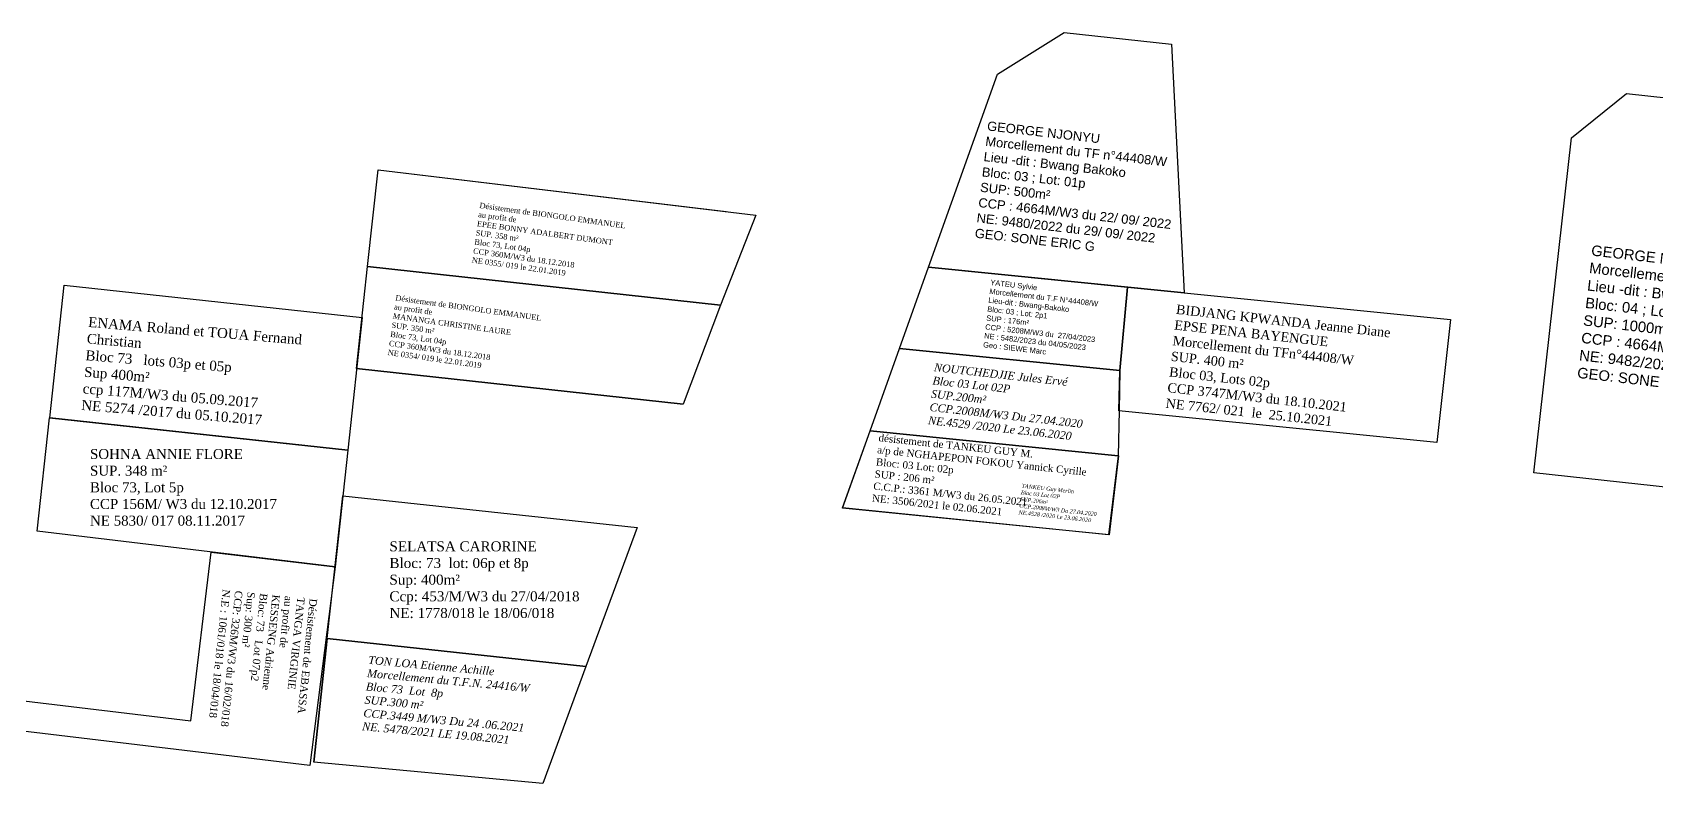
# Model space of a CAD drawing. Header units: millimetres. Extents: x 587399 to 927168, y 438565 to 1444955.
# Drawn here: x 591303.6 to 591466, y 439841.7 to 439916.8 of the extents above; entities that cross this region are included whole.
import ezdxf

# ---------------------------------------------------------------- set-up
doc = ezdxf.new("R2010")
doc.units = ezdxf.units.MM
doc.header["$LTSCALE"] = 2
for name, color, linetype in [('end maj 26 02 2021', 7, 'Continuous'), ('MAJ AOUT 2021', 7, 'Continuous'), ('MAJ JUIN 2021', 7, 'Continuous'), ('MAJ OCT 2021', 7, 'Continuous'), ('Parcelle MAJ', 6, 'Continuous')]:
    doc.layers.add(name, color=color, linetype=linetype)
doc.layers.add('MAJ APRES LE 13.01.2023', color=222, linetype='Continuous', lineweight=30)
doc.styles.get("Standard").update_dxf_attribs({"font": 'arial.ttf'})
doc.styles.add('Times 1.0', font='times.ttf', dxfattribs={"width": 0.99, "height": 1})

msp = doc.modelspace()

# ---------------------------------------------------------------- linework, layer by layer
at = {"color": 5, "flags": 128}
msp.add_lwpolyline([(591354.632, 439841.69), (591331.752, 439843.84), (591333.09, 439856.19), (591358.942, 439853.39), (591354.632, 439841.69)], close=True, dxfattribs=at)
msp.add_lwpolyline([(591354.632, 439841.69), (591331.752, 439843.84), (591333.09, 439856.19), (591358.942, 439853.39), (591354.632, 439841.69)], close=True, dxfattribs=at)
at = {"layer": 'end maj 26 02 2021', "color": 150, "lineweight": -3}
for p, q in [((591338.18, 439903.11), (591372.96, 439898.92)), ((591338.18, 439903.11), (591375.927, 439898.563)), ((591338.18, 439903.11), (591372.96, 439898.92)), ((591338.18, 439903.11), (591375.927, 439898.563)), ((591338.18, 439903.11), (591372.96, 439898.92)), ((591338.18, 439903.11), (591375.927, 439898.563)), ((591338.18, 439903.11), (591372.96, 439898.92)), ((591338.18, 439903.11), (591375.927, 439898.563)), ((591375.927, 439898.563), (591372.41, 439889.56)), ((591375.927, 439898.563), (591372.41, 439889.56)), ((591375.927, 439898.563), (591372.41, 439889.56)), ((591375.927, 439898.563), (591372.41, 439889.56)), ((591336.02, 439883.22), (591368.65, 439879.66)), ((591336.02, 439883.22), (591368.65, 439879.66)), ((591336.02, 439883.22), (591368.65, 439879.66)), ((591336.02, 439883.22), (591368.65, 439879.66))]:
    msp.add_line(p, q, dxfattribs=at)
at = {"layer": 'end maj 26 02 2021', "color": 150}
msp.add_line((591333.733, 439863.376), (591333.87, 439863.362), dxfattribs=at)
msp.add_line((591333.733, 439863.376), (591333.87, 439863.362), dxfattribs=at)
msp.add_line((591333.733, 439863.376), (591333.87, 439863.362), dxfattribs=at)
msp.add_line((591333.733, 439863.376), (591333.87, 439863.362), dxfattribs=at)
at = {"layer": 'end maj 26 02 2021', "color": 150, "lineweight": -3, "flags": 128}
for points in [[(591338.18, 439903.11), (591375.927, 439898.563), (591372.41, 439889.56), (591337.12, 439893.41)], [(591338.18, 439903.11), (591375.927, 439898.563), (591372.41, 439889.56), (591337.12, 439893.41)], [(591338.18, 439903.11), (591375.927, 439898.563), (591372.41, 439889.56), (591337.12, 439893.41)], [(591338.18, 439903.11), (591375.927, 439898.563), (591372.41, 439889.56), (591337.12, 439893.41)], [(591337.12, 439893.41), (591372.41, 439889.56), (591368.65, 439879.66), (591336.02, 439883.22)], [(591337.12, 439893.41), (591372.41, 439889.56), (591368.65, 439879.66), (591336.02, 439883.22)], [(591337.12, 439893.41), (591372.41, 439889.56), (591368.65, 439879.66), (591336.02, 439883.22)], [(591337.12, 439893.41), (591372.41, 439889.56), (591368.65, 439879.66), (591336.02, 439883.22)], [(591390.299, 439885.234), (591412.317, 439883.012), (591412.239, 439879.001), (591412.142, 439874.492), (591387.358, 439876.993)], [(591390.299, 439885.234), (591412.317, 439883.012), (591412.239, 439879.001), (591412.142, 439874.492), (591387.358, 439876.993)], [(591390.299, 439885.234), (591412.317, 439883.012), (591412.239, 439879.001), (591412.142, 439874.492), (591387.358, 439876.993)], [(591390.299, 439885.234), (591412.317, 439883.012), (591412.239, 439879.001), (591412.142, 439874.492), (591387.358, 439876.993)], [(591387.358, 439876.993), (591412.142, 439874.492), (591411.174, 439866.57), (591384.599, 439869.26)], [(591387.358, 439876.993), (591412.142, 439874.492), (591411.174, 439866.57), (591384.599, 439869.26)], [(591387.358, 439876.993), (591412.142, 439874.492), (591411.174, 439866.57), (591384.599, 439869.26)], [(591387.358, 439876.993), (591412.142, 439874.492), (591411.174, 439866.57), (591384.599, 439869.26)]]:
    msp.add_lwpolyline(points, close=True, dxfattribs=at)
at = {"layer": 'end maj 26 02 2021', "color": 150, "flags": 128}
for points in [[(591306.79, 439891.55), (591336.57, 439888.33), (591335.14, 439875.06), (591305.34, 439878.28)], [(591306.79, 439891.55), (591336.57, 439888.33), (591335.14, 439875.06), (591305.34, 439878.28)], [(591306.79, 439891.55), (591336.57, 439888.33), (591335.14, 439875.06), (591305.34, 439878.28)], [(591306.79, 439891.55), (591336.57, 439888.33), (591335.14, 439875.06), (591305.34, 439878.28)], [(591305.33, 439878.28), (591335.14, 439875.06), (591333.87, 439863.36), (591304.1, 439866.93)], [(591305.33, 439878.28), (591335.14, 439875.06), (591333.87, 439863.36), (591304.1, 439866.93)], [(591305.33, 439878.28), (591335.14, 439875.06), (591333.87, 439863.36), (591304.1, 439866.93)], [(591305.33, 439878.28), (591335.14, 439875.06), (591333.87, 439863.36), (591304.1, 439866.93)], [(591321.468, 439864.834), (591333.87, 439863.362), (591331.349, 439843.502), (591301.568, 439847.077), (591301.921, 439850.053), (591319.449, 439847.956)], [(591321.468, 439864.834), (591333.87, 439863.362), (591331.349, 439843.502), (591301.568, 439847.077), (591301.921, 439850.053), (591319.449, 439847.956)], [(591321.468, 439864.834), (591333.87, 439863.362), (591331.349, 439843.502), (591301.568, 439847.077), (591301.921, 439850.053), (591319.449, 439847.956)], [(591321.468, 439864.834), (591333.87, 439863.362), (591331.349, 439843.502), (591301.568, 439847.077), (591301.921, 439850.053), (591319.449, 439847.956)]]:
    msp.add_lwpolyline(points, close=True, dxfattribs=at)
at = {"layer": 'end maj 26 02 2021', "color": 150, "lineweight": -3, "flags": 128}
msp.add_lwpolyline([(591387.358, 439876.993), (591412.142, 439874.492)], dxfattribs=at)
msp.add_lwpolyline([(591387.358, 439876.993), (591412.142, 439874.492)], dxfattribs=at)
msp.add_lwpolyline([(591387.358, 439876.993), (591412.142, 439874.492)], dxfattribs=at)
msp.add_lwpolyline([(591387.358, 439876.993), (591412.142, 439874.492)], dxfattribs=at)
at = {"layer": 'end maj 26 02 2021', "color": 150}
msp.add_lwpolyline([(591334.64, 439870.49), (591364.07, 439867.31), (591358.94, 439853.39), (591333.09, 439856.19)], close=True, dxfattribs=at)
msp.add_lwpolyline([(591334.64, 439870.49), (591364.07, 439867.31), (591358.94, 439853.39), (591333.09, 439856.19)], close=True, dxfattribs=at)
msp.add_lwpolyline([(591334.64, 439870.49), (591364.07, 439867.31), (591358.94, 439853.39), (591333.09, 439856.19)], close=True, dxfattribs=at)
msp.add_lwpolyline([(591334.64, 439870.49), (591364.07, 439867.31), (591358.94, 439853.39), (591333.09, 439856.19)], close=True, dxfattribs=at)
at = {"layer": 'MAJ AOUT 2021', "color": 7, "lineweight": -3, "flags": 128}
msp.add_lwpolyline([(591333.09, 439856.19), (591331.75, 439843.84)], dxfattribs=at)
msp.add_lwpolyline([(591333.09, 439856.19), (591331.75, 439843.84)], dxfattribs=at)
at = {"layer": 'MAJ APRES LE 13.01.2023', "color": 232, "lineweight": 30, "flags": 128}
msp.add_lwpolyline([(591393.2, 439893.36), (591413.1, 439891.35), (591412.32, 439883.01), (591390.3, 439885.23)], close=True, dxfattribs=at)
at = {"layer": 'MAJ JUIN 2021', "flags": 128}
msp.add_lwpolyline([(591387.358, 439876.993), (591412.188, 439874.483), (591411.258, 439866.563), (591384.603, 439869.252)], close=True, dxfattribs=at)
msp.add_lwpolyline([(591387.358, 439876.993), (591412.188, 439874.483), (591411.258, 439866.563), (591384.603, 439869.252)], close=True, dxfattribs=at)
at = {"layer": 'MAJ OCT 2021', "lineweight": -3, "flags": 128}
msp.add_lwpolyline([(591413.1, 439891.37), (591445.37, 439888.13), (591444, 439875.81), (591412.23, 439878.99), (591412.32, 439883.01)], close=True, dxfattribs=at)
msp.add_lwpolyline([(591413.1, 439891.37), (591445.37, 439888.13), (591444, 439875.81), (591412.23, 439878.99), (591412.32, 439883.01)], close=True, dxfattribs=at)
at = {"layer": 'Parcelle MAJ', "color": 6, "lineweight": 30, "flags": 128}
for points in [[(591406.74, 439916.84), (591417.48, 439915.68), (591418.76, 439890.8), (591393.2, 439893.37), (591400.09, 439912.68)], [(591462.98, 439910.73), (591483.99, 439908.44), (591479.71, 439869.94), (591453.72, 439872.77), (591457.46, 439906.3)]]:
    msp.add_lwpolyline(points, close=True, dxfattribs=at)

# ---------------------------------------------------------------- texts
at = {"attachment_point": 1, "rotation": 353.46242}
for s, insert, char_height, width in [('GEORGE NJONYU\\P{\\C1;Morcellement du TF n°44408/W}\\PLieu -dit : Bwang Bakoko\\PBloc: 03 ; Lot: 01p\\PSUP: 500m²\\PCCP : 4664M/W3 du 22/ 09/ 2022\\PNE: 9480/2022 du 29/ 09/ 2022 \\P{\\C1;GEO: SONE ERIC G}', (591399.118, 439907.963), 0.92532, 55.46373), ('GEORGE NJONYU\\P{\\C1;Morcellement du TF n°44408/W}\\PLieu -dit : Bwang Bakoko\\PBloc: 04 ; Lot: 1p et 2p\\PSUP: 1000m²\\PCCP : 4664M/W3 du 22/ 09/ 2022\\PNE: 9482/2022 du 29/ 09/ 2022 \\P{\\C1;GEO: SONE ERIC G}', (591459.519, 439895.575), 1.05563, 63.2739)]:
    msp.add_mtext(s, dxfattribs=dict(at, insert=insert, char_height=char_height, width=width))
at = {"color": 7, "insert": (591337.231, 439854.469), "char_height": 0.8, "width": 75.23657, "attachment_point": 1, "rotation": 354.72075}
msp.add_mtext('{\\fTimes New Roman|b0|i1|c0|p18;TON LOA Etienne Achille\\P\\C1;Morcellement du T.F.N. 24416/W\\P\\C7;Bloc 73  Lot  8p\\PSUP.300 m²\\PCCP.3449 M/W3 Du 24 .06.2021\\PNE. 5478/2021 LE 19.08.2021}', dxfattribs=at)
msp.add_mtext('{\\fTimes New Roman|b0|i1|c0|p18;TON LOA Etienne Achille\\P\\C1;Morcellement du T.F.N. 24416/W\\P\\C7;Bloc 73  Lot  8p\\PSUP.300 m²\\PCCP.3449 M/W3 Du 24 .06.2021\\PNE. 5478/2021 LE 19.08.2021}', dxfattribs=at)
at = {"layer": 'end maj 26 02 2021', "color": 150, "linetype": 'ByBlock', "lineweight": -3, "ltscale": 0.0014, "attachment_point": 1, "style": 'Times 1.0'}
for s, insert, char_height, width, rotation in [('{\\fTimes New Roman|b0|i0|c186|p18;\\C1;Désistement de BIONGOLO EMMANUEL\\Pau profit de \\C256;\\P\\fTimes New Roman|b0|i0|c0|p18;EPEE BONNY ADALBERT DUMONT\\fTimes New Roman|b0|i0|c186|p18;\\PSUP. \\fTimes New Roman|b0|i0|c0|p18;358\\fTimes New Roman|b0|i0|c186|p18; m²\\PBloc 73, Lot 04p\\PCCP 360M/W3 du 18.12.2018\\PNE 035\\fTimes New Roman|b0|i0|c0|p18;5\\fTimes New Roman|b0|i0|c186|p18;/ 019 le 22.01.2019}', (591348.355, 439899.826), 0.55219, 29.31794, 351.98197), ('{\\fTimes New Roman|b0|i0|c186|p18;\\C1;Désistement de BIONGOLO EMMANUEL\\Pau profit de \\C256;\\P\\fTimes New Roman|b0|i0|c0|p18;EPEE BONNY ADALBERT DUMONT\\fTimes New Roman|b0|i0|c186|p18;\\PSUP. \\fTimes New Roman|b0|i0|c0|p18;358\\fTimes New Roman|b0|i0|c186|p18; m²\\PBloc 73, Lot 04p\\PCCP 360M/W3 du 18.12.2018\\PNE 035\\fTimes New Roman|b0|i0|c0|p18;5\\fTimes New Roman|b0|i0|c186|p18;/ 019 le 22.01.2019}', (591348.355, 439899.826), 0.55219, 29.31794, 351.98197), ('{\\fTimes New Roman|b0|i0|c186|p18;\\C1;Désistement de BIONGOLO EMMANUEL\\Pau profit de \\C256;\\P\\fTimes New Roman|b0|i0|c0|p18;EPEE BONNY ADALBERT DUMONT\\fTimes New Roman|b0|i0|c186|p18;\\PSUP. \\fTimes New Roman|b0|i0|c0|p18;358\\fTimes New Roman|b0|i0|c186|p18; m²\\PBloc 73, Lot 04p\\PCCP 360M/W3 du 18.12.2018\\PNE 035\\fTimes New Roman|b0|i0|c0|p18;5\\fTimes New Roman|b0|i0|c186|p18;/ 019 le 22.01.2019}', (591348.355, 439899.826), 0.55219, 29.31794, 351.98197), ('{\\fTimes New Roman|b0|i0|c186|p18;\\C1;Désistement de BIONGOLO EMMANUEL\\Pau profit de \\C256;\\P\\fTimes New Roman|b0|i0|c0|p18;EPEE BONNY ADALBERT DUMONT\\fTimes New Roman|b0|i0|c186|p18;\\PSUP. \\fTimes New Roman|b0|i0|c0|p18;358\\fTimes New Roman|b0|i0|c186|p18; m²\\PBloc 73, Lot 04p\\PCCP 360M/W3 du 18.12.2018\\PNE 035\\fTimes New Roman|b0|i0|c0|p18;5\\fTimes New Roman|b0|i0|c186|p18;/ 019 le 22.01.2019}', (591348.355, 439899.826), 0.55219, 29.31794, 351.98197), ('{\\C1;Désistement de BIONGOLO EMMANUEL\\Pau profit de \\C256;\\PMANANGA CHRISTINE LAURE\\PSUP. 350 m²\\PBloc 73, Lot 04p\\PCCP 360M/W3 du 18.12.2018\\PNE 0354/ 019 le 22.01.2019}', (591339.945, 439890.583), 0.55219, 29.31794, 351.98197), ('{\\C1;Désistement de BIONGOLO EMMANUEL\\Pau profit de \\C256;\\PMANANGA CHRISTINE LAURE\\PSUP. 350 m²\\PBloc 73, Lot 04p\\PCCP 360M/W3 du 18.12.2018\\PNE 0354/ 019 le 22.01.2019}', (591339.945, 439890.583), 0.55219, 29.31794, 351.98197), ('{\\C1;Désistement de BIONGOLO EMMANUEL\\Pau profit de \\C256;\\PMANANGA CHRISTINE LAURE\\PSUP. 350 m²\\PBloc 73, Lot 04p\\PCCP 360M/W3 du 18.12.2018\\PNE 0354/ 019 le 22.01.2019}', (591339.945, 439890.583), 0.55219, 29.31794, 351.98197), ('{\\C1;Désistement de BIONGOLO EMMANUEL\\Pau profit de \\C256;\\PMANANGA CHRISTINE LAURE\\PSUP. 350 m²\\PBloc 73, Lot 04p\\PCCP 360M/W3 du 18.12.2018\\PNE 0354/ 019 le 22.01.2019}', (591339.945, 439890.583), 0.55219, 29.31794, 351.98197), ('{\\fTimes New Roman|b0|i0|c186|p18;\\C256;BIDJANG KPWANDA Jeanne Diane \\PEPSE PENA BAYENGUE \\fTimes New Roman|b0|i0|c0|p18;\\P\\C1;Morcellement du TFn°44408/W \\fTimes New Roman|b0|i0|c186|p18;\\P\\C256;SUP. 400 m²\\PBloc 03, Lots 02p\\PCCP 3747M/W3 du 18.10.2021\\PNE 7762/ 021  le  25.10.2021}', (591418.006, 439889.625), 0.945, 44.23628, 353.71158), ('{\\fTimes New Roman|b0|i0|c186|p18;\\C256;BIDJANG KPWANDA Jeanne Diane \\PEPSE PENA BAYENGUE \\fTimes New Roman|b0|i0|c0|p18;\\P\\C1;Morcellement du TFn°44408/W \\fTimes New Roman|b0|i0|c186|p18;\\P\\C256;SUP. 400 m²\\PBloc 03, Lots 02p\\PCCP 3747M/W3 du 18.10.2021\\PNE 7762/ 021  le  25.10.2021}', (591418.006, 439889.625), 0.945, 44.23628, 353.71158), ('{\\fTimes New Roman|b0|i0|c186|p18;\\C256;BIDJANG KPWANDA Jeanne Diane \\PEPSE PENA BAYENGUE \\fTimes New Roman|b0|i0|c0|p18;\\P\\C1;Morcellement du TFn°44408/W \\fTimes New Roman|b0|i0|c186|p18;\\P\\C256;SUP. 400 m²\\PBloc 03, Lots 02p\\PCCP 3747M/W3 du 18.10.2021\\PNE 7762/ 021  le  25.10.2021}', (591418.006, 439889.625), 0.945, 44.23628, 353.71158), ('{\\fTimes New Roman|b0|i0|c186|p18;\\C256;BIDJANG KPWANDA Jeanne Diane \\PEPSE PENA BAYENGUE \\fTimes New Roman|b0|i0|c0|p18;\\P\\C1;Morcellement du TFn°44408/W \\fTimes New Roman|b0|i0|c186|p18;\\P\\C256;SUP. 400 m²\\PBloc 03, Lots 02p\\PCCP 3747M/W3 du 18.10.2021\\PNE 7762/ 021  le  25.10.2021}', (591418.006, 439889.625), 0.945, 44.23628, 353.71158), ('ENAMA Roland et TOUA Fernand \\PChristian \\PBloc 73   lots 03p et 05p\\PSup 400m²\\Pccp 117M/W3 du 05.09.2017\\PNE 5274 /2017 du 05.10.2017', (591309.24, 439888.376), 1, 22.70331, 355.2645), ('ENAMA Roland et TOUA Fernand \\PChristian \\PBloc 73   lots 03p et 05p\\PSup 400m²\\Pccp 117M/W3 du 05.09.2017\\PNE 5274 /2017 du 05.10.2017', (591309.24, 439888.376), 1, 22.70331, 355.2645), ('ENAMA Roland et TOUA Fernand \\PChristian \\PBloc 73   lots 03p et 05p\\PSup 400m²\\Pccp 117M/W3 du 05.09.2017\\PNE 5274 /2017 du 05.10.2017', (591309.24, 439888.376), 1, 22.70331, 355.2645), ('ENAMA Roland et TOUA Fernand \\PChristian \\PBloc 73   lots 03p et 05p\\PSup 400m²\\Pccp 117M/W3 du 05.09.2017\\PNE 5274 /2017 du 05.10.2017', (591309.24, 439888.376), 1, 22.70331, 355.2645), ('{\\fTimes New Roman|b0|i1|c0|p18;\\C7;NOUTCHEDJIE Jules Ervé\\PBloc 03 Lot 02P\\PSUP.200m²\\PCCP.2008M/W3 Du 27.04.2020\\PNE.4529 /2020 Le 23.06.2020}', (591393.797, 439883.751), 0.8, 32.15894, 353.65564), ('{\\fTimes New Roman|b0|i1|c0|p18;\\C7;NOUTCHEDJIE Jules Ervé\\PBloc 03 Lot 02P\\PSUP.200m²\\PCCP.2008M/W3 Du 27.04.2020\\PNE.4529 /2020 Le 23.06.2020}', (591393.797, 439883.751), 0.8, 32.15894, 353.65564), ('{\\fTimes New Roman|b0|i1|c0|p18;\\C7;NOUTCHEDJIE Jules Ervé\\PBloc 03 Lot 02P\\PSUP.200m²\\PCCP.2008M/W3 Du 27.04.2020\\PNE.4529 /2020 Le 23.06.2020}', (591393.797, 439883.751), 0.8, 32.15894, 353.65564), ('{\\fTimes New Roman|b0|i1|c0|p18;\\C7;NOUTCHEDJIE Jules Ervé\\PBloc 03 Lot 02P\\PSUP.200m²\\PCCP.2008M/W3 Du 27.04.2020\\PNE.4529 /2020 Le 23.06.2020}', (591393.797, 439883.751), 0.8, 32.15894, 353.65564), ('{\\fTimes New Roman|b0|i1|c0|p18;\\C7;TANKEU Guy Merlin\\PBloc 03 Lot 02P\\PSUP.206m²\\PCCP.2008M/W3 Du 27.04.2020\\PNE.4528 /2020 Le 23.06.2020}', (591402.524, 439871.69), 0.4, 32.15894, 353.65564), ('{\\fTimes New Roman|b0|i1|c0|p18;\\C7;TANKEU Guy Merlin\\PBloc 03 Lot 02P\\PSUP.206m²\\PCCP.2008M/W3 Du 27.04.2020\\PNE.4528 /2020 Le 23.06.2020}', (591402.524, 439871.69), 0.4, 32.15894, 353.65564), ('{\\fTimes New Roman|b0|i1|c0|p18;\\C7;TANKEU Guy Merlin\\PBloc 03 Lot 02P\\PSUP.206m²\\PCCP.2008M/W3 Du 27.04.2020\\PNE.4528 /2020 Le 23.06.2020}', (591402.524, 439871.69), 0.4, 32.15894, 353.65564), ('{\\fTimes New Roman|b0|i1|c0|p18;\\C7;TANKEU Guy Merlin\\PBloc 03 Lot 02P\\PSUP.206m²\\PCCP.2008M/W3 Du 27.04.2020\\PNE.4528 /2020 Le 23.06.2020}', (591402.524, 439871.69), 0.4, 32.15894, 353.65564)]:
    msp.add_mtext(s, dxfattribs=dict(at, insert=insert, char_height=char_height, width=width, rotation=rotation))
at = {"layer": 'end maj 26 02 2021', "color": 150, "linetype": 'ByBlock', "lineweight": -3, "ltscale": 0.0014, "insert": (591309.364, 439875.164), "char_height": 1, "width": 24.43557, "attachment_point": 1, "style": 'Times 1.0'}
msp.add_mtext('{\\fTimes New Roman|b0|i0|c186|p18;\\C256;SOHNA ANNIE FLORE\\PSUP. 348 m²\\PBloc 73, Lot 5p\\PCCP 156M/ W3 du 12.10.2017\\PNE 5830/ 017 08.11.2017}', dxfattribs=at)
msp.add_mtext('{\\fTimes New Roman|b0|i0|c186|p18;\\C256;SOHNA ANNIE FLORE\\PSUP. 348 m²\\PBloc 73, Lot 5p\\PCCP 156M/ W3 du 12.10.2017\\PNE 5830/ 017 08.11.2017}', dxfattribs=at)
msp.add_mtext('{\\fTimes New Roman|b0|i0|c186|p18;\\C256;SOHNA ANNIE FLORE\\PSUP. 348 m²\\PBloc 73, Lot 5p\\PCCP 156M/ W3 du 12.10.2017\\PNE 5830/ 017 08.11.2017}', dxfattribs=at)
msp.add_mtext('{\\fTimes New Roman|b0|i0|c186|p18;\\C256;SOHNA ANNIE FLORE\\PSUP. 348 m²\\PBloc 73, Lot 5p\\PCCP 156M/ W3 du 12.10.2017\\PNE 5830/ 017 08.11.2017}', dxfattribs=at)
at = {"layer": 'end maj 26 02 2021', "insert": (591339.301, 439865.923), "char_height": 1, "attachment_point": 1}
msp.add_mtext_dynamic_manual_height_columns('{\\fTimes New Roman|b0|i0|c0|p18;SELATSA CARORINE\\PBloc: 73  lot: 06p et 8p\\PSup: 400m²\\PCcp: 453/M/W3 du 27/04/2018\\PNE: 1778/018 le 18/06/018}', width=158.67653, gutter_width=12.5, heights=[45.275], dxfattribs=at)
msp.add_mtext_dynamic_manual_height_columns('{\\fTimes New Roman|b0|i0|c0|p18;SELATSA CARORINE\\PBloc: 73  lot: 06p et 8p\\PSup: 400m²\\PCcp: 453/M/W3 du 27/04/2018\\PNE: 1778/018 le 18/06/018}', width=158.67653, gutter_width=12.5, heights=[45.275], dxfattribs=at)
msp.add_mtext_dynamic_manual_height_columns('{\\fTimes New Roman|b0|i0|c0|p18;SELATSA CARORINE\\PBloc: 73  lot: 06p et 8p\\PSup: 400m²\\PCcp: 453/M/W3 du 27/04/2018\\PNE: 1778/018 le 18/06/018}', width=158.67653, gutter_width=12.5, heights=[45.275], dxfattribs=at)
msp.add_mtext_dynamic_manual_height_columns('{\\fTimes New Roman|b0|i0|c0|p18;SELATSA CARORINE\\PBloc: 73  lot: 06p et 8p\\PSup: 400m²\\PCcp: 453/M/W3 du 27/04/2018\\PNE: 1778/018 le 18/06/018}', width=158.67653, gutter_width=12.5, heights=[45.275], dxfattribs=at)
at = {"layer": 'end maj 26 02 2021', "insert": (591332.089, 439860.152), "char_height": 0.75, "attachment_point": 1, "rotation": 263.97491}
msp.add_mtext_dynamic_manual_height_columns('{\\fTimes New Roman|b0|i0|c0|p18;\\C1;Désistement de EBASSA \\PTANGA VIRGINIE\\Pau profit de\\C256; \\PKESSENG Adrienne \\PBloc: 73   Lot 07p2\\PSup: 300 m²\\PCCP: 326M/W3 du 16/02/018\\PN.E : 1061/018 le 18/04/018}', width=102.16031, gutter_width=12.5, heights=[30.876], dxfattribs=at)
msp.add_mtext_dynamic_manual_height_columns('{\\fTimes New Roman|b0|i0|c0|p18;\\C1;Désistement de EBASSA \\PTANGA VIRGINIE\\Pau profit de\\C256; \\PKESSENG Adrienne \\PBloc: 73   Lot 07p2\\PSup: 300 m²\\PCCP: 326M/W3 du 16/02/018\\PN.E : 1061/018 le 18/04/018}', width=102.16031, gutter_width=12.5, heights=[30.876], dxfattribs=at)
msp.add_mtext_dynamic_manual_height_columns('{\\fTimes New Roman|b0|i0|c0|p18;\\C1;Désistement de EBASSA \\PTANGA VIRGINIE\\Pau profit de\\C256; \\PKESSENG Adrienne \\PBloc: 73   Lot 07p2\\PSup: 300 m²\\PCCP: 326M/W3 du 16/02/018\\PN.E : 1061/018 le 18/04/018}', width=102.16031, gutter_width=12.5, heights=[30.876], dxfattribs=at)
msp.add_mtext_dynamic_manual_height_columns('{\\fTimes New Roman|b0|i0|c0|p18;\\C1;Désistement de EBASSA \\PTANGA VIRGINIE\\Pau profit de\\C256; \\PKESSENG Adrienne \\PBloc: 73   Lot 07p2\\PSup: 300 m²\\PCCP: 326M/W3 du 16/02/018\\PN.E : 1061/018 le 18/04/018}', width=102.16031, gutter_width=12.5, heights=[30.876], dxfattribs=at)
at = {"layer": 'MAJ APRES LE 13.01.2023', "color": 232, "lineweight": 30, "insert": (591399.414, 439892.115), "char_height": 0.53766, "width": 13.51459, "attachment_point": 1, "rotation": 353.35429}
msp.add_mtext('{\\C7;YATEU Sylvie }     {\\C1;\\PMorcellement du T.F N°44408/W\\C3;   \\P\\C7;Lieu-dit : Bwang-Bakoko \\PBloc: 03 ; Lot: 2p1\\PSUP : 176m²\\PCCP : 5208M/W3 du  27/04/2023\\PNE : 5482/2023 du 04/05/2023 \\C256;\\P\\C1;Geo : SIEWE Marc}', dxfattribs=at)
at = {"layer": 'MAJ JUIN 2021', "insert": (591388.244, 439876.676), "char_height": 0.73, "attachment_point": 1, "rotation": 353.87307}
msp.add_mtext('{\\fTimes New Roman|b0|i0|c0|p18;désistement de TANKEU GUY M.\\Pa/p de NGHAPEPON FOKOU Yannick Cyrille\\PBloc: 03 Lot: 02p\\PSUP : 206 m²\\PC.C.P.: 3361 M/W3 du 26.05.2021\\PNE: \\C7;3506\\C256;/2021 le 02.06.2021  }', dxfattribs=at)
msp.add_mtext('{\\fTimes New Roman|b0|i0|c0|p18;désistement de TANKEU GUY M.\\Pa/p de NGHAPEPON FOKOU Yannick Cyrille\\PBloc: 03 Lot: 02p\\PSUP : 206 m²\\PC.C.P.: 3361 M/W3 du 26.05.2021\\PNE: \\C7;3506\\C256;/2021 le 02.06.2021  }', dxfattribs=at)

doc.saveas('drawing.dxf')
